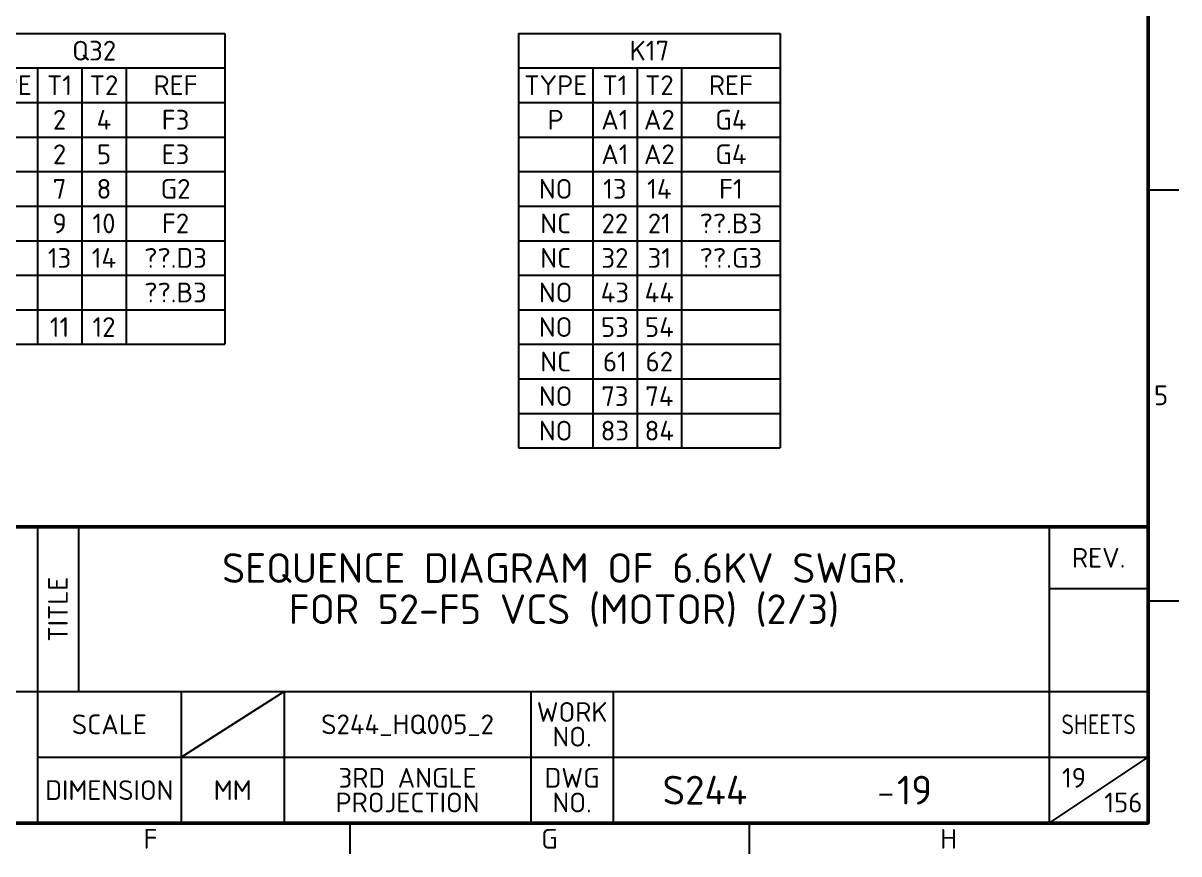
# Model space of a CAD drawing. Header units: millimetres. Extents: x 0 to 556, y 1 to 306.
# Drawn here: x 267.3 to 407.8, y 2.8 to 103.8 of the extents above; entities that cross this region are included whole.
import ezdxf
from ezdxf.enums import TextEntityAlignment as Align

# ---------------------------------------------------------------- set-up
doc = ezdxf.new("R2010")
doc.units = ezdxf.units.MM
for name, color, linetype in [('MISC', 7, 'Continuous'), ('Sheet Line', 3, 'Continuous'), ('Sheet Text', 2, 'Continuous'), ('XREF', 7, 'Continuous')]:
    doc.layers.add(name, color=color, linetype=linetype)
doc.layers.add('Sheet Out Line', color=2, linetype='Continuous', lineweight=50)
doc.styles.add('WD_IEC', font='ISOCP2.shx', dxfattribs={"width": 1.1, "height": 2.4, "bigfont": 'whgtxt.shx'})

# ---------------------------------------------------------------- blocks, each defined once
blk = doc.blocks.new('LSSA3')
blk.add_line((371.37, 9.97), (372.92, 9.97))
at = {"layer": 'Sheet Line'}
for p, q in [((404, 83.5), (407.75, 83.5)), ((269, 42.5), (269, 6.5)), ((274, 42.5), (274, 22.5)), ((392, 42.5), (392, 6.5)), ((392, 35), (404, 35)), ((404, 33.5), (407.75, 33.5)), ((164, 22.5), (404, 22.5)), ((286.5, 22.5), (286.5, 6.5)), ((286.5, 14.5), (299, 22.5)), ((299, 22.5), (299, 6.5)), ((329, 22.5), (329, 6.5)), ((339, 22.5), (339, 6.5)), ((269, 14.5), (404, 14.5)), ((392, 6.5), (404, 14.5)), ((307, 6.5), (307, 2.75)), ((355.5, 6.5), (355.5, 2.75))]:
    blk.add_line(p, q, dxfattribs=at)
at = {"layer": 'Sheet Out Line'}
blk.add_line((16, 42.5), (404, 42.5), dxfattribs=at)
blk.add_lwpolyline([(16, 6.5), (404, 6.5), (404, 283.5), (16, 283.5)], close=True, dxfattribs=at)
at = {"style": 'WD_IEC', "width": 1.1}
for tag, height, p in [('DESC4', 2.4, (57.5, 39.5)), ('CUSTOMERS31', 3.8, (219, 38)), ('TITLE1', 3.6, (333, 37.5)), ('CUSTOMERS21', 3.8, (219, 35.25)), ('DESC3', 2.4, (57.5, 33.5)), ('CUSTOMERS32', 3.8, (219, 32.5)), ('TITLE2', 3.6, (333, 32.5)), ('CUSTOMERS22', 3.8, (219, 29.75)), ('RN', 3.5, (398, 28.75)), ('DESC2', 2.4, (57.5, 27.5)), ('CUSTOMERS33', 3.8, (219, 27)), ('TITLE3', 3.6, (333, 27.5)), ('DESC1', 2.4, (57.5, 21.5)), ('FILE', 2.4, (314, 18.5)), ('WORKNO', 3.5, (365.5, 18.5)), ('DESC0', 2.4, (57.5, 15.5)), ('SHN', 2.4, (395, 12)), ('TSH', 2.4, (401, 9))]:
    blk.add_attdef(tag, text='', height=height, dxfattribs=at).set_placement(p, align=Align.MIDDLE_CENTER)
at = {"style": 'WD_IEC'}
for tag, p in [('DATE4', (96.5, 39.5)), ('DRWN4', (111.5, 39.5)), ('DSGN4', (126.5, 39.5)), ('CHKD4', (141.5, 39.5)), ('APPD4', (156.5, 39.5)), ('DATE3', (96.5, 33.5)), ('DRWN3', (111.5, 33.5)), ('DSGN3', (126.5, 33.5)), ('CHKD3', (141.5, 33.5)), ('APPD3', (156.5, 33.5)), ('DATE2', (96.5, 27.5)), ('DRWN2', (111.5, 27.5)), ('DSGN2', (126.5, 27.5)), ('CHKD2', (141.5, 27.5)), ('APPD2', (156.5, 27.5)), ('DATE1', (96.5, 21.5)), ('DRWN1', (111.5, 21.5)), ('DSGN1', (126.5, 21.5)), ('CHKD1', (141.5, 21.5)), ('APPD1', (156.5, 21.5)), ('DATE0', (96.5, 15.5)), ('DRWN0', (111.5, 15.5)), ('DSGN0', (126.5, 15.5)), ('CHKD0', (141.5, 15.5)), ('APPD0', (156.5, 15.5))]:
    blk.add_attdef(tag, text='', height=2.4, dxfattribs=at).set_placement(p, align=Align.MIDDLE_CENTER)
at = {"style": 'WD_IEC', "width": 1.1}
for tag, p in [('DWG1ST', (345, 10.5)), ('DWGNO', (373.49, 10.5))]:
    blk.add_attdef(tag, text='', height=3.5, dxfattribs=at).set_placement(p, align=Align.MIDDLE_LEFT)
at = {"style": 'WD_IEC', "width": 1.1, "flags": 9}
blk.add_attdef('WD_TB', (0, 0), '', height=2.4, dxfattribs=at)
at = {"layer": 'Sheet Text', "style": 'WD_IEC', "width": 1.1}
blk.add_text('5', height=2.4, dxfattribs=at).set_placement((406.45, 58.5), align=Align.MIDDLE_RIGHT)
at = {"layer": 'Sheet Text', "style": 'WD_IEC'}
for s, width, p in [('REV.', 1.1, (398, 38.75)), ('WORK', 1.1, (334, 20)), ('SCALE', 1.1, (277.75, 18.5)), ('SHEETS', 0.9, (398, 18.5)), ('NO.', 1.1, (334, 17)), ('3RD ANGLE', 1.1, (314, 12)), ('DWG', 1.1, (334, 12)), ('DIMENSION', 1.1, (277.75, 10.5)), ('MM', 1.1, (292.75, 10.5)), ('PROJECTION', 1.1, (314, 9)), ('NO.', 1.1, (334, 9))]:
    blk.add_text(s, height=2.4, dxfattribs=dict(at, width=width)).set_placement(p, align=Align.MIDDLE_CENTER)
at = {"layer": 'Sheet Text', "style": 'WD_IEC', "width": 1.1}
blk.add_text('TITLE', height=2.4, rotation=90, dxfattribs=at).set_placement((271.5, 32.5), align=Align.MIDDLE_CENTER)
for s, p in [('F', (282.75, 3.38)), ('G', (331.25, 3.38)), ('H', (379.75, 3.38))]:
    blk.add_text(s, height=2.4, dxfattribs=at).set_placement(p, align=Align.CENTER)
blk = doc.blocks.new('*T33')
at = {"layer": 'XREF', "color": 0, "linetype": 'ByBlock', "lineweight": -2}
for p, q in [((0, 0), (31.8, 0)), ((0, 0), (0, -37.8)), ((31.8, 0), (31.8, -37.8)), ((0, -4.2), (31.8, -4.2)), ((9, -4.2), (9, -37.8)), ((14.4, -4.2), (14.4, -37.8)), ((19.8, -4.2), (19.8, -37.8)), ((0, -8.4), (31.8, -8.4)), ((0, -12.6), (31.8, -12.6)), ((0, -16.8), (31.8, -16.8)), ((0, -21), (31.8, -21)), ((0, -25.2), (31.8, -25.2)), ((0, -29.4), (31.8, -29.4)), ((0, -33.6), (31.8, -33.6)), ((0, -37.8), (31.8, -37.8))]:
    blk.add_line(p, q, dxfattribs=at)
at = {"layer": 'XREF', "color": 0, "linetype": 'Continuous', "char_height": 2.4, "attachment_point": 5, "style": 'WD_IEC'}
for s, insert, width in [('Q32', (15.9, -2.1), 30.8), ('TYPE', (4.5, -6.3), 8), ('T1', (11.7, -6.3), 4.4), ('T2', (17.1, -6.3), 4.4), ('REF', (25.8, -6.3), 11), ('P', (4.5, -10.5), 8), ('2', (11.7, -10.5), 4.4), ('4', (17.1, -10.5), 4.4), ('F3', (25.8, -10.5), 11), ('2', (11.7, -14.7), 4.4), ('5', (17.1, -14.7), 4.4), ('E3', (25.8, -14.7), 11), ('NO', (4.5, -18.9), 8), ('7', (11.7, -18.9), 4.4), ('8', (17.1, -18.9), 4.4), ('G2', (25.8, -18.9), 11), ('NC', (4.5, -23.1), 8), ('9', (11.7, -23.1), 4.4), ('10', (17.1, -23.1), 4.4), ('F2', (25.8, -23.1), 11), ('NC', (4.5, -27.3), 8), ('13', (11.7, -27.3), 4.4), ('14', (17.1, -27.3), 4.4), ('??.D3', (25.8, -27.3), 11), ('??.B3', (25.8, -31.5), 11), ('NO', (4.5, -35.7), 8), ('11', (11.7, -35.7), 4.4), ('12', (17.1, -35.7), 4.4)]:
    blk.add_mtext(s, dxfattribs=dict(at, insert=insert, width=width))
blk = doc.blocks.new('*T34')
at = {"layer": 'XREF', "color": 0, "linetype": 'ByBlock', "lineweight": -2}
for p, q in [((0, 0), (31.8, 0)), ((0, 0), (0, -50.4)), ((31.8, 0), (31.8, -50.4)), ((0, -4.2), (31.8, -4.2)), ((9, -4.2), (9, -50.4)), ((14.4, -4.2), (14.4, -50.4)), ((19.8, -4.2), (19.8, -50.4)), ((0, -8.4), (31.8, -8.4)), ((0, -12.6), (31.8, -12.6)), ((0, -16.8), (31.8, -16.8)), ((0, -21), (31.8, -21)), ((0, -25.2), (31.8, -25.2)), ((0, -29.4), (31.8, -29.4)), ((0, -33.6), (31.8, -33.6)), ((0, -37.8), (31.8, -37.8)), ((0, -42), (31.8, -42)), ((0, -46.2), (31.8, -46.2)), ((0, -50.4), (31.8, -50.4))]:
    blk.add_line(p, q, dxfattribs=at)
at = {"layer": 'XREF', "color": 0, "linetype": 'Continuous', "char_height": 2.4, "attachment_point": 5, "style": 'WD_IEC'}
for s, insert, width in [('K17', (15.9, -2.1), 30.8), ('TYPE', (4.5, -6.3), 8), ('T1', (11.7, -6.3), 4.4), ('T2', (17.1, -6.3), 4.4), ('REF', (25.8, -6.3), 11), ('P', (4.5, -10.5), 8), ('A1', (11.7, -10.5), 4.4), ('A2', (17.1, -10.5), 4.4), ('G4', (25.8, -10.5), 11), ('A1', (11.7, -14.7), 4.4), ('A2', (17.1, -14.7), 4.4), ('G4', (25.8, -14.7), 11), ('NO', (4.5, -18.9), 8), ('13', (11.7, -18.9), 4.4), ('14', (17.1, -18.9), 4.4), ('F1', (25.8, -18.9), 11), ('NC', (4.5, -23.1), 8), ('22', (11.7, -23.1), 4.4), ('21', (17.1, -23.1), 4.4), ('??.B3', (25.8, -23.1), 11), ('NC', (4.5, -27.3), 8), ('32', (11.7, -27.3), 4.4), ('31', (17.1, -27.3), 4.4), ('??.G3', (25.8, -27.3), 11), ('NO', (4.5, -31.5), 8), ('43', (11.7, -31.5), 4.4), ('44', (17.1, -31.5), 4.4), ('NO', (4.5, -35.7), 8), ('53', (11.7, -35.7), 4.4), ('54', (17.1, -35.7), 4.4), ('NC', (4.5, -39.9), 8), ('61', (11.7, -39.9), 4.4), ('62', (17.1, -39.9), 4.4), ('NO', (4.5, -44.1), 8), ('73', (11.7, -44.1), 4.4), ('74', (17.1, -44.1), 4.4), ('NO', (4.5, -48.3), 8), ('83', (11.7, -48.3), 4.4), ('84', (17.1, -48.3), 4.4)]:
    blk.add_mtext(s, dxfattribs=dict(at, insert=insert, width=width))

msp = doc.modelspace()

# ---------------------------------------------------------------- block references
at = {"linetype": 'Continuous'}
ref = msp.add_blockref('LSSA3', (0, 0), dxfattribs=at)
ref.add_attrib('FILE', 'S244_HQ005_2', dxfattribs={"layer": 'MISC', "height": 2.4, "style": 'WD_IEC', "width": 1.1}).set_placement((314, 18.5), align=Align.MIDDLE_CENTER)
ref.add_attrib('DWG1ST', 'S244', dxfattribs={"layer": 'MISC', "height": 3.5, "style": 'WD_IEC', "width": 1.1}).set_placement((345, 10.5), align=Align.MIDDLE_LEFT)
ref.add_attrib('DWGNO', '19', dxfattribs={"layer": 'MISC', "height": 3.5, "style": 'WD_IEC', "width": 1.1}).set_placement((373.49, 10.5), align=Align.MIDDLE_LEFT)
ref.add_attrib('TITLE1', 'SEQUENCE DIAGRAM OF 6.6KV SWGR.', dxfattribs={"layer": 'MISC', "height": 3.6, "style": 'WD_IEC', "width": 1.1}).set_placement((333, 37.5), align=Align.MIDDLE_CENTER)
ref.add_attrib('SHN', '19', dxfattribs={"layer": 'MISC', "height": 2.4, "style": 'WD_IEC', "width": 1.1}).set_placement((395, 12), align=Align.MIDDLE_CENTER)
ref.add_attrib('TSH', '156', dxfattribs={"layer": 'MISC', "height": 2.4, "style": 'WD_IEC', "width": 1.1}).set_placement((401, 9), align=Align.MIDDLE_CENTER)
ref.add_attrib('TITLE2', 'FOR 52-F5 VCS (MOTOR) (2/3)', dxfattribs={"layer": 'MISC', "height": 3.6, "style": 'WD_IEC', "width": 1.1}).set_placement((333, 32.5), align=Align.MIDDLE_CENTER)
for name, p in [('*T33', (260, 102.5)), ('*T34', (327.5, 102.5))]:
    msp.add_blockref(name, p)

doc.saveas('drawing.dxf')
